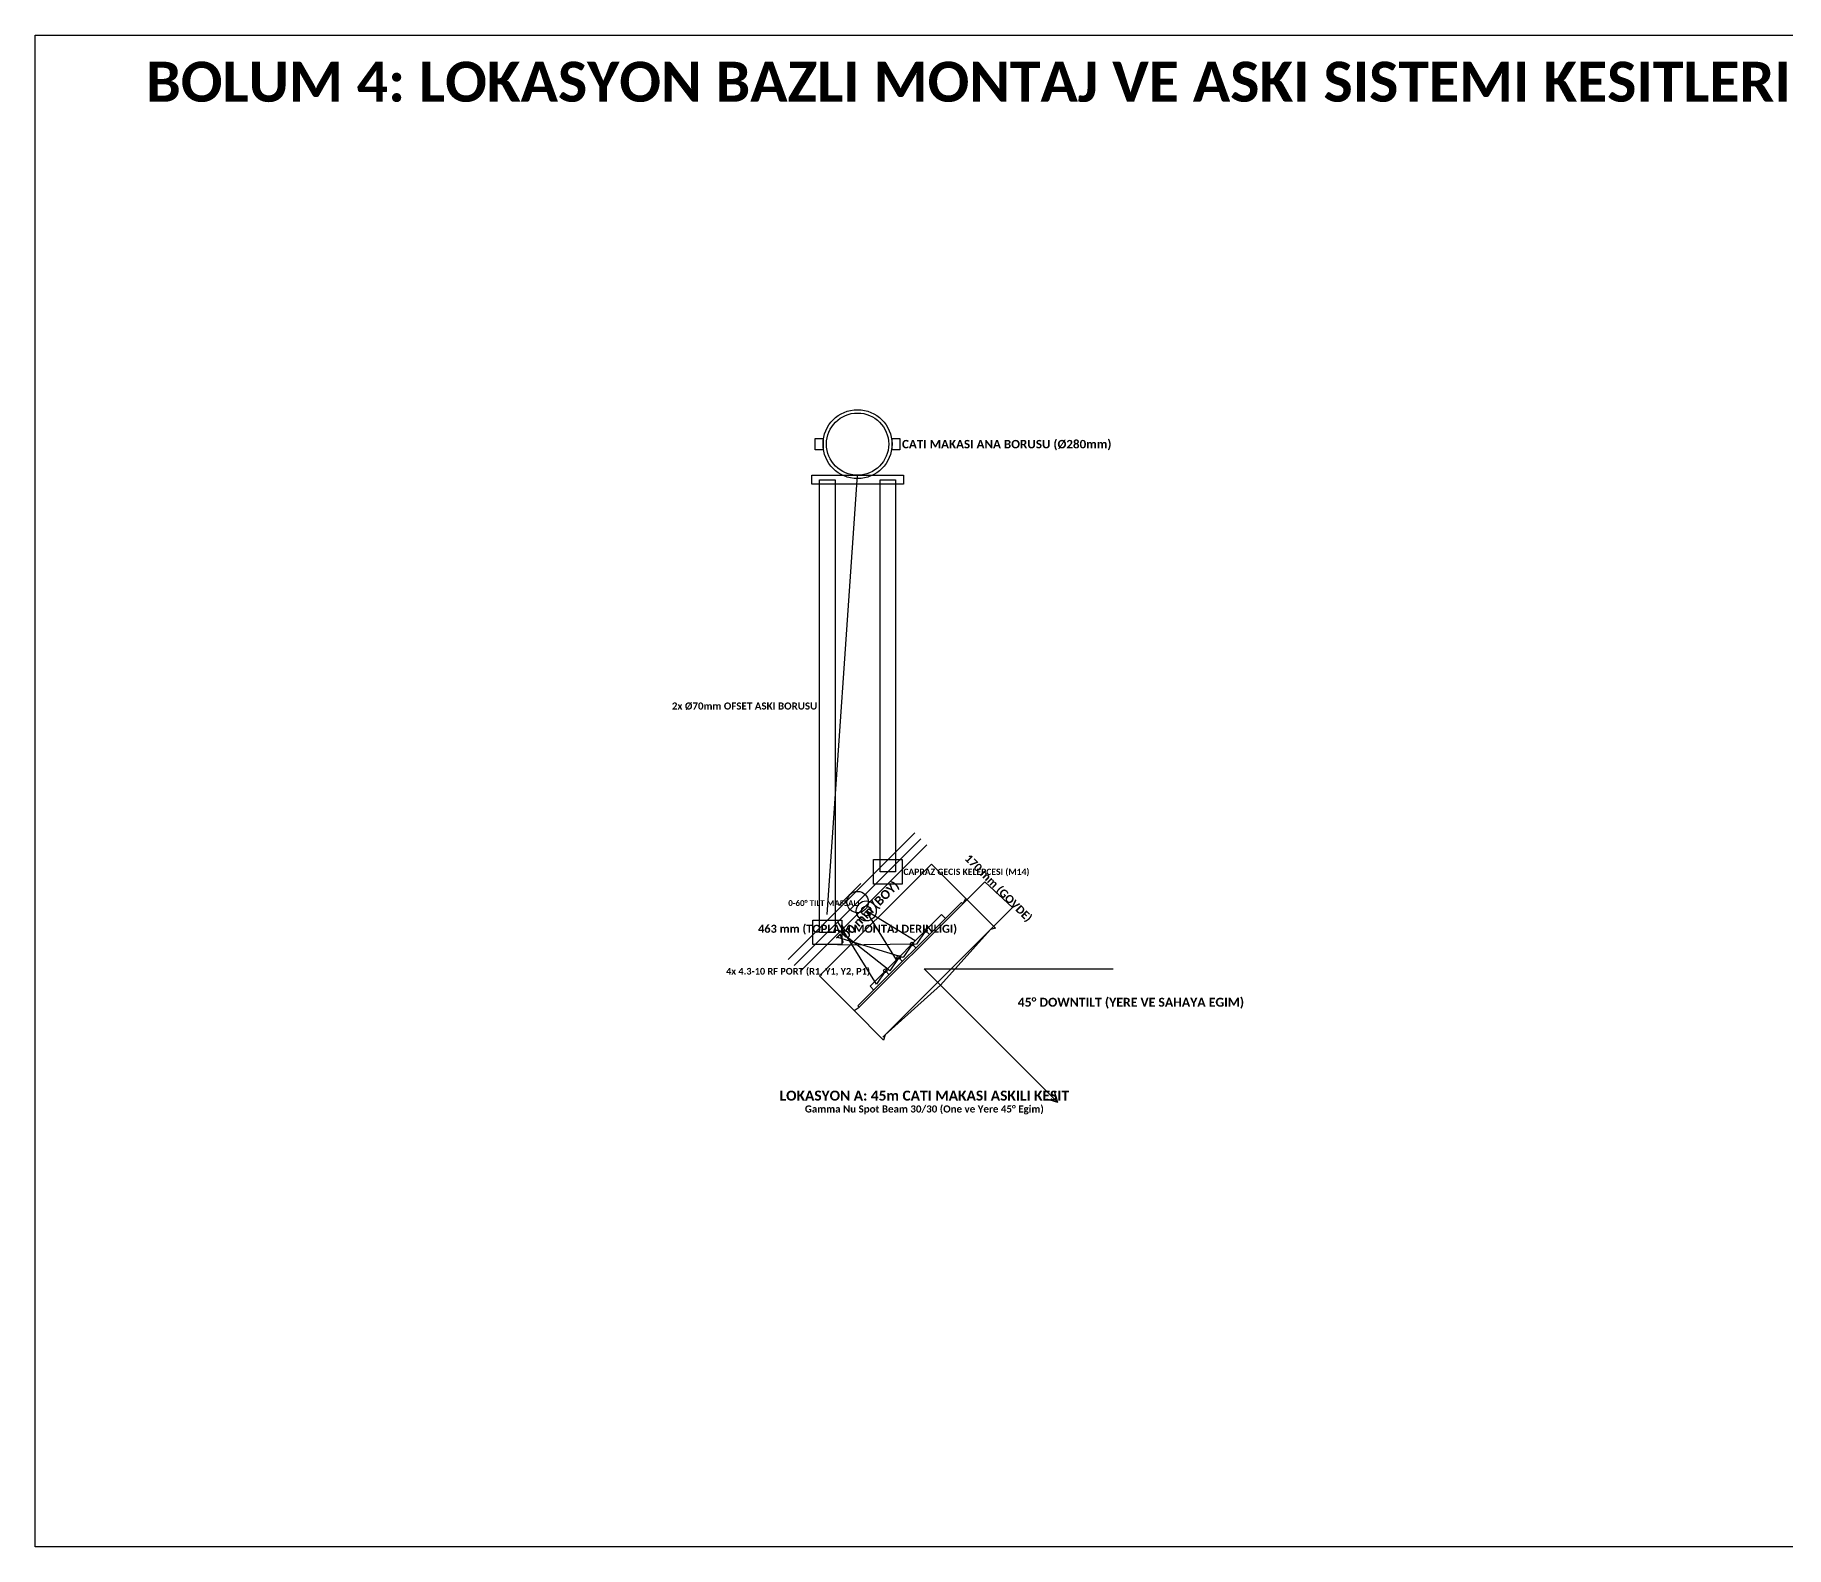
# Model space of a CAD drawing. Header units: millimetres. Extents: x -21500 to 35121, y -2600 to 19800.
# Drawn here: x -18000 to -10124, y -2600 to 4200 of the extents above; entities that cross this region are included whole.
import ezdxf
from ezdxf.enums import TextEntityAlignment as Align

# ---------------------------------------------------------------- set-up
doc = ezdxf.new("R2010")
doc.units = ezdxf.units.MM
for name, color, linetype in [('CELIK_KIRIS_KOLON', 9, 'CONTINUOUS'), ('EKP_PANEL_ANTEN', 6, 'CONTINUOUS'), ('KABLO_TAVALARI', 6, 'CONTINUOUS'), ('METIN_BILGI', 7, 'CONTINUOUS'), ('MONTAJ_BORULARI', 2, 'CONTINUOUS'), ('OLCULER', 1, 'CONTINUOUS')]:
    doc.layers.add(name, color=color, linetype=linetype)
doc.styles.get("Standard").update_dxf_attribs({"font": 'calibrib.ttf'})

msp = doc.modelspace()

# ---------------------------------------------------------------- linework, layer by layer
at = {"layer": 'CELIK_KIRIS_KOLON'}
for p, q in [((-14436.6, 244.3), (-14300.4, 2220)), ((-14285, 384), (-14384, 285)), ((-13833.1, 298.4), (-14298.4, -166.9)), ((-14041, 125.9), (-14260.9, 260.9)), ((-14125.9, 41), (-14260.9, 260.9)), ((-13922.6, 244.3), (-14244.3, -77.4)), ((-13904.9, 226.6), (-13922.6, 244.3)), ((-13833.1, 298.4), (-13827.5, 292.7)), ((-14244.3, -77.4), (-14226.6, -95.1)), ((-14298.4, -166.9), (-14292.7, -172.5))]:
    msp.add_line(p, q, dxfattribs=at)
for points in [[(-14490.4, 2335), (-14490.4, 2385), (-14455.4, 2385), (-14455.4, 2335)], [(-14145.4, 2335), (-14145.4, 2385), (-14110.4, 2385), (-14110.4, 2335)], [(-14506.6, 2180), (-14506.6, 2220), (-14094.3, 2220), (-14094.3, 2180)], [(-14229.3, 381.6), (-14229.3, 491.6), (-14099.3, 491.6), (-14099.3, 381.6)], [(-14501.6, 109.3), (-14501.6, 219.3), (-14371.6, 219.3), (-14371.6, 109.3)]]:
    msp.add_lwpolyline(points, close=True, dxfattribs=at)
for centre, radius in [((-14300.4, 2360), 155), ((-14300.4, 300.4), 48.1), ((-14260.9, 260.9), 45), ((-14260.9, 260.9), 22)]:
    msp.add_circle(centre, radius, dxfattribs=at)
at = {"layer": 'EKP_PANEL_ANTEN'}
for p, q in [((-13827.5, 292.7), (-13812.6, 316.1)), ((-13812.6, 316.1), (-13679.7, 183.1)), ((-14292.7, -172.5), (-13827.5, 292.7)), ((-13692.4, 187.4), (-14187.4, -307.6)), ((-13703, 176.8), (-13927.2, -72.8)), ((-13679.7, 183.1), (-13703, 176.8)), ((-13927.2, -72.8), (-14176.8, -297)), ((-14316.1, -187.4), (-14292.7, -172.5)), ((-14183.1, -320.3), (-14316.1, -187.4)), ((-14176.8, -297), (-14183.1, -320.3))]:
    msp.add_line(p, q, dxfattribs=at)
at = {"layer": 'KABLO_TAVALARI'}
for p, q in [((-14215.4, -68.5), (-14388.9, 211.1)), ((-14155.3, -8.4), (-14388.9, 176.1)), ((-13995.1, 171.8), (-14035.1, 111.8)), ((-13977.4, 154.1), (-13995.1, 171.8)), ((-14095.2, 51.7), (-14388.9, 141.1)), ((-14035.1, 111.8), (-14388.9, 106.1)), ((-14055.2, 111.7), (-14095.2, 51.7)), ((-14037.5, 94), (-14055.2, 111.7)), ((-14115.3, 51.6), (-14155.3, -8.4)), ((-14097.6, 33.9), (-14115.3, 51.6)), ((-14175.4, -8.5), (-14215.4, -68.5)), ((-14157.7, -26.2), (-14175.4, -8.5))]:
    msp.add_line(p, q, dxfattribs=at)
for centre in [(-13995.1, 171.8), (-14055.2, 111.7), (-14115.3, 51.6), (-14175.4, -8.5)]:
    msp.add_circle(centre, 8, dxfattribs=at)
at = {"layer": 'METIN_BILGI'}
msp.add_lwpolyline([(-18000, -2600), (-18000, 4200), (8000, 4200), (8000, -2600)], close=True, dxfattribs=at)
at = {"layer": 'MONTAJ_BORULARI'}
for p, q in [((-14042.8, 612), (-14612, 42.8)), ((-14015.8, 585.1), (-14585.1, 15.8)), ((-13988.9, 558.1), (-14558.1, -11.1))]:
    msp.add_line(p, q, dxfattribs=at)
for points in [[(-14471.6, 164.3), (-14471.6, 2200), (-14401.6, 2200), (-14401.6, 164.3)], [(-14199.3, 436.6), (-14199.3, 2200), (-14129.3, 2200), (-14129.3, 436.6)]]:
    msp.add_lwpolyline(points, close=True, dxfattribs=at)
msp.add_circle((-14300.4, 2360), 140, dxfattribs=at)
at = {"layer": 'OLCULER'}
for p, q in [((-14471.6, -31.8), (-13968.2, 471.6)), ((-13812.6, 316.1), (-13968.2, 471.6)), ((-13827.5, 292.7), (-13728.5, 391.7)), ((-13728.5, 391.7), (-13604, 275.8)), ((-13703, 176.8), (-13604, 275.8)), ((-14000, 0), (-13150, 0)), ((-14000, 0), (-13399, -601)), ((-14316.1, -187.4), (-14471.6, -31.8)), ((-13399, -601), (-13414, -551)), ((-13399, -601), (-13449, -586))]:
    msp.add_line(p, q, dxfattribs=at)

# ---------------------------------------------------------------- texts
at = {"layer": 'CELIK_KIRIS_KOLON'}
msp.add_text('0-60° TILT MAFSALI', height=26, dxfattribs=at).set_placement((-14290.9, 295.9), align=Align.MIDDLE_RIGHT)
at = {"layer": 'KABLO_TAVALARI'}
msp.add_text('4x 4.3-10 RF PORT (R1, Y1, Y2, P1)', height=30, dxfattribs=at).set_placement((-14244, -10.6), align=Align.MIDDLE_RIGHT)
at = {"layer": 'METIN_BILGI'}
msp.add_text('BOLUM 4: LOKASYON BAZLI MONTAJ VE ASKI SISTEMI KESITLERI (TUM TRIBUN VE CATILAR)', height=180, dxfattribs=at).set_placement((-17500, 3900))
for s, height, p in [('CATI MAKASI ANA BORUSU (Ø280mm)', 38, (-14100.4, 2360)), ('CAPRAZ GECIS KELEPCESI (M14)', 28, (-14094.3, 436.6))]:
    msp.add_text(s, height=height, dxfattribs=at).set_placement(p, align=Align.MIDDLE_LEFT)
msp.add_text('2x Ø70mm OFSET ASKI BORUSU', height=32, dxfattribs=at).set_placement((-14481.6, 1182.2), align=Align.MIDDLE_RIGHT)
for s, height, p in [('LOKASYON A: 45m CATI MAKASI ASKILI KESIT', 45, (-14000, -570)), ('Gamma Nu Spot Beam 30/30 (One ve Yere 45° Egim)', 32, (-14000, -630))]:
    msp.add_text(s, height=height, dxfattribs=at).set_placement(p, align=Align.MIDDLE_CENTER)
at = {"layer": 'OLCULER'}
for s, height, rotation, p in [('170 mm (GOVDE)', 36, -45, (-13666.2, 363.8)), ('700 mm (BOY)', 40, 45, (-14254.9, 254.9))]:
    msp.add_text(s, height=height, rotation=rotation, dxfattribs=at).set_placement(p, align=Align.MIDDLE_CENTER)
msp.add_text('463 mm (TOPLAM MONTAJ DERINLIGI)', height=36, dxfattribs=at).set_placement((-14300.4, 180.4), align=Align.MIDDLE_CENTER)
msp.add_text('45° DOWNTILT (YERE VE SAHAYA EGIM)', height=40, dxfattribs=at).set_placement((-13580, -150), align=Align.MIDDLE_LEFT)

doc.saveas('drawing.dxf')
